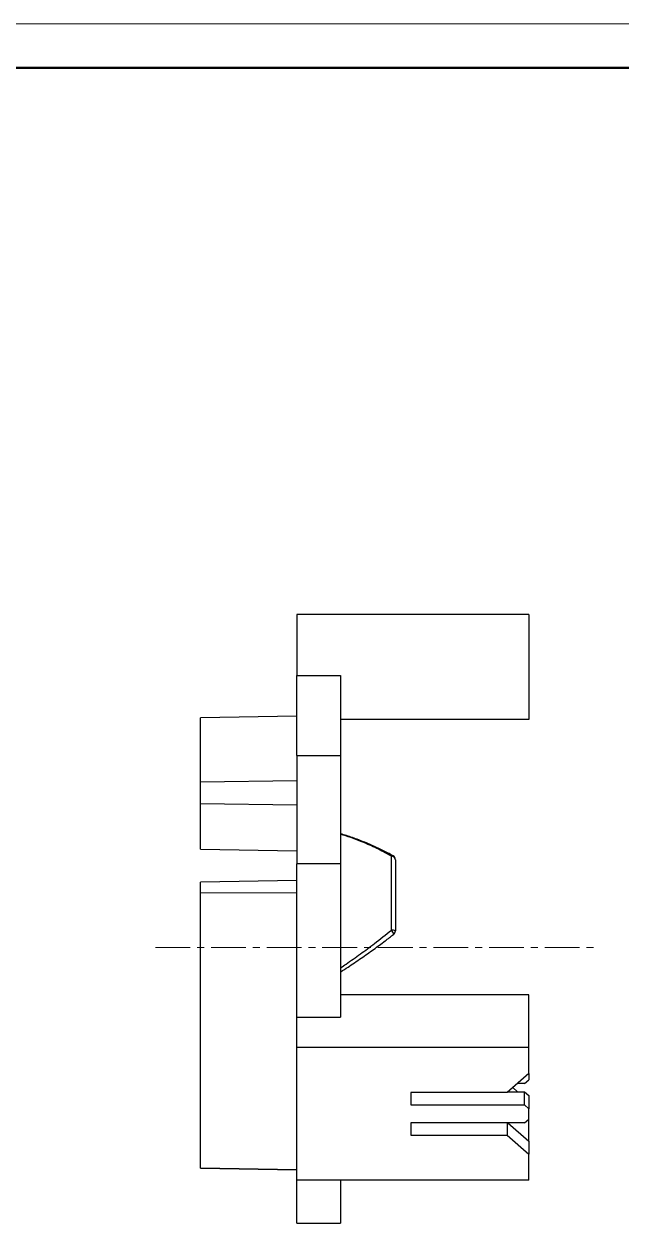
# Model space of a CAD drawing. Header units: millimetres. Extents: x 2517 to 6633, y 792 to 3241.
# Drawn here: x 3759.9 to 3787.1, y 1201.2 to 1255.9 of the extents above; entities that cross this region are included whole.
import ezdxf

# ---------------------------------------------------------------- set-up
doc = ezdxf.new("R2010")
doc.units = ezdxf.units.MM
doc.linetypes.add('CENTER', pattern=[50.8, 31.75, -6.35, 6.35, -6.35])
for name, color, linetype, lineweight in [('中心线', 1, 'CENTER', 9), ('引导线', 6, 'Continuous', 9), ('粗实线', 9, 'Continuous', 50)]:
    doc.layers.add(name, color=color, linetype=linetype, lineweight=lineweight)

msp = doc.modelspace()

# ---------------------------------------------------------------- linework, layer by layer
at = {"color": 7, "linetype": 'Continuous', "lineweight": 25}
for p, q in [((3782.934, 1228.973), (3772.334, 1228.973)), ((3772.334, 1228.973), (3772.334, 1226.1891)), ((3782.934, 1228.973), (3782.934, 1224.173)), ((3772.334, 1226.1891), (3774.334, 1226.1891)), ((3772.334, 1222.5359), (3772.334, 1226.1891)), ((3774.334, 1226.1891), (3774.334, 1222.5359)), ((3772.334, 1224.323), (3767.934, 1224.2479)), ((3767.934, 1221.3349), (3767.934, 1224.2479)), ((3782.934, 1224.173), (3774.334, 1224.173)), ((3772.334, 1222.5359), (3774.334, 1222.5359)), ((3772.334, 1222.5359), (3772.334, 1217.5901)), ((3774.334, 1222.5359), (3774.334, 1217.5901)), ((3767.934, 1221.3349), (3772.334, 1221.3891)), ((3767.934, 1220.3425), (3767.934, 1221.3349)), ((3767.934, 1220.3425), (3772.334, 1220.2775)), ((3767.934, 1218.256), (3767.934, 1220.3425)), ((3767.934, 1218.256), (3772.334, 1218.1788)), ((3776.6511, 1214.5602), (3776.6511, 1217.9321)), ((3774.334, 1217.5901), (3772.334, 1217.5901)), ((3772.334, 1210.596), (3772.334, 1217.5901)), ((3774.334, 1217.5901), (3774.334, 1210.596)), ((3776.834, 1217.7762), (3776.834, 1214.5307)), ((3772.334, 1216.8206), (3767.934, 1216.7455)), ((3767.934, 1216.2695), (3767.934, 1216.7455)), ((3767.934, 1216.2695), (3772.334, 1216.2874)), ((3767.934, 1203.7146), (3767.934, 1216.2695)), ((3782.934, 1211.6041), (3774.334, 1211.6041)), ((3782.934, 1209.2041), (3782.934, 1211.6041)), ((3772.334, 1209.2041), (3772.334, 1210.596)), ((3772.334, 1210.596), (3774.334, 1210.596)), ((3782.934, 1209.2041), (3772.334, 1209.2041)), ((3772.334, 1203.1419), (3772.334, 1209.2041)), ((3782.934, 1208.0133), (3782.934, 1209.2041)), ((3782.934, 1208.0133), (3781.934, 1207.1473)), ((3782.934, 1208.0133), (3782.934, 1207.7348)), ((3782.734, 1207.5616), (3782.4125, 1207.5616)), ((3782.734, 1207.5616), (3782.934, 1207.7348)), ((3781.934, 1207.1473), (3777.534, 1207.1473)), ((3777.534, 1207.1473), (3777.534, 1206.5844)), ((3781.9768, 1207.1844), (3782.734, 1207.1844)), ((3782.4125, 1207.1844), (3782.1947, 1207.373)), ((3782.734, 1206.5844), (3782.734, 1207.1844)), ((3782.734, 1207.1844), (3782.934, 1207.0112)), ((3782.934, 1207.0112), (3782.934, 1206.4112)), ((3777.534, 1206.5844), (3782.734, 1206.5844)), ((3782.934, 1206.4112), (3782.734, 1206.5844)), ((3782.934, 1205.9348), (3782.934, 1206.4112)), ((3777.534, 1205.7616), (3777.534, 1205.1987)), ((3782.734, 1205.7616), (3777.534, 1205.7616)), ((3781.934, 1205.7616), (3781.934, 1205.1987)), ((3781.9768, 1205.7616), (3782.934, 1204.9327)), ((3782.734, 1205.7616), (3782.934, 1205.9348)), ((3782.934, 1204.9327), (3782.934, 1205.9348)), ((3777.534, 1205.1987), (3781.934, 1205.1987)), ((3781.934, 1205.1987), (3782.934, 1204.3327)), ((3782.934, 1204.9327), (3782.934, 1204.3327)), ((3782.934, 1203.1419), (3782.934, 1204.3327)), ((3767.934, 1203.7146), (3772.334, 1203.6425)), ((3767.934, 1203.6897), (3767.934, 1203.7146)), ((3767.934, 1203.6897), (3772.334, 1203.6147)), ((3782.934, 1203.1419), (3772.334, 1203.1419)), ((3772.334, 1201.193), (3772.334, 1203.1419)), ((3774.334, 1203.1419), (3774.334, 1201.193)), ((3772.334, 1201.193), (3774.334, 1201.193))]:
    msp.add_line(p, q, dxfattribs=at)
at = {"color": 8, "linetype": 'Continuous', "lineweight": 25}
for centre, radius, start, end in [((3776.7064, 1217.8753), 0.0793, 70.44559, 134.24476), ((3776.3861, 1214.2857), 0.3815, 13.27826, 46.01393), ((3774.3493, 1212.6733), 0.017, 205.92827, 238.60145)]:
    msp.add_arc(centre, radius, start, end, dxfattribs=at)
at = {"color": 7, "linetype": 'Continuous', "lineweight": 25}
for centre, radius, start, end in [((3776.6574, 1217.7543), 0.178, 7.08724, 92.02661), ((3776.634, 1217.7762), 0.2, 0, 60.35725), ((3776.693, 1214.2381), 0.3248, 64.26396, 97.40668), ((3776.634, 1214.5307), 0.2, 308.11536, 0)]:
    msp.add_arc(centre, radius, start, end, dxfattribs=at)
for points, knots in [([(3776.7329, 1217.95), (3776.6482, 1217.9973), (3776.3997, 1218.1356), (3775.971, 1218.3469), (3775.4357, 1218.5785), (3774.8852, 1218.7868), (3774.5098, 1218.9042), (3774.3271, 1218.9613)], [0, 0, 0, 0, 0.1100465, 0.3225712, 0.5448656, 0.7785666, 1, 1, 1, 1]), ([(3774.3404, 1212.6588), (3774.4503, 1212.7306), (3774.7627, 1212.9347), (3775.2633, 1213.2738), (3775.8284, 1213.6728), (3776.3242, 1214.0374), (3776.6266, 1214.2719), (3776.7575, 1214.3734)], [0, 0, 0, 0, 0.1323831, 0.3766316, 0.6097749, 0.8312048, 1, 1, 1, 1])]:
    msp.add_open_spline(points, degree=3, knots=knots, dxfattribs=at)
at = {"color": 8, "linetype": 'Continuous', "lineweight": 25}
for points, knots in [([(3776.6511, 1217.9321), (3776.6103, 1217.9559), (3776.3649, 1218.0987), (3775.904, 1218.3367), (3775.1741, 1218.6602), (3774.6437, 1218.8379), (3774.334, 1218.9416)], [0, 0, 0, 0, 0.0552333, 0.3321762, 0.6101663, 1, 1, 1, 1]), ([(3774.334, 1212.849), (3774.4159, 1212.9045), (3774.7184, 1213.11), (3775.2358, 1213.475), (3775.932, 1213.9867), (3776.3952, 1214.3561), (3776.6511, 1214.5602)], [0, 0, 0, 0, 0.10270127, 0.3795466, 0.6571468, 1, 1, 1, 1])]:
    msp.add_open_spline(points, degree=3, knots=knots, dxfattribs=at)
at = {"layer": '中心线', "ltscale": 0.05}
msp.add_line((3765.8765, 1213.773), (3785.9348, 1213.773), dxfattribs=at)
at = {"layer": '引导线'}
msp.add_line((3675.473, 1255.9254), (3843.473, 1255.9254), dxfattribs=at)
at = {"layer": '粗实线'}
msp.add_line((3685.473, 1253.9254), (3841.473, 1253.9254), dxfattribs=at)

doc.saveas('drawing.dxf')
